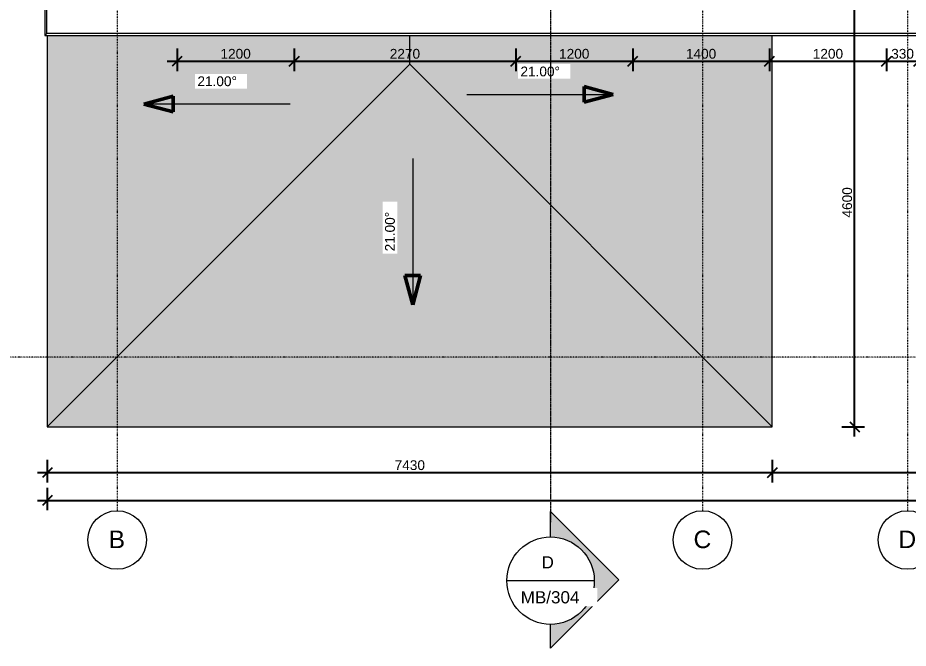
# Model space of a CAD drawing. Header units: millimetres. Extents: x -21051 to 202668, y -15646 to 13691.
# Drawn here: x 119649 to 128774, y -15278 to -8818 of the extents above; entities that cross this region are included whole.
import ezdxf

# ---------------------------------------------------------------- set-up
doc = ezdxf.new("R2010")
doc.units = ezdxf.units.MM
doc.linetypes.add('Dash dot', pattern=[15.875, 6.35, -4.7625, 0, -4.7625])
doc.linetypes.add('TD_Level Line', pattern=[8, 4, -2, 0, -2])
for name, color, linetype, lineweight in [('A-ANNO-DIMS', 211, 'Continuous', 9), ('A-DETL-MBND', 5, 'Continuous', 5), ('G-ANNO-DIMS', 111, 'Continuous', 9), ('G-ANNO-SYMB', 111, 'Continuous', 9), ('Q-CASE', 31, 'Continuous', 5), ('S-GRID', 1, 'Continuous', 9), ('S-GRID-IDEN', 1, 'Continuous', 9)]:
    doc.layers.add(name, color=color, linetype=linetype, lineweight=lineweight)
doc.layers.get('0').off()
doc.styles.add('Arial', font='arial.ttf', dxfattribs={"height": 250})
doc.styles.add('Arial_1', font='arial.ttf', dxfattribs={"height": 125})
doc.styles.add('Arial_2', font='arial.ttf', dxfattribs={"height": 180})
doc.styles.add('Arial_3', font='arial.ttf', dxfattribs={"height": 100})
doc.dimstyles.new('Arial_1_0', dxfattribs={"dimscale": 304.8, "dimtxt": 102.02594, "dimasz": 0.328084, "dimexe": 0.328084, "dimexo": 0.0625, "dimgap": 0.082021, "dimtad": 1, "dimdec": 0, "dimzin": 0, "dimdsep": 46, "dimtxsty": 'Arial_3', "dimblk1": 'OBLIQUE', "dimblk2": 'OBLIQUE', "dimsah": 1, "dimcen": 0.09, "dimdle": 0.328084, "dimazin": 0, "dimtfac": 1, "dimtdec": 4, "dimtix": 1, "dimtmove": 0, "dimatfit": 3, "dimfxl": 0.492126, "dimfxlon": 1, "dimtvp": 1, "dimtolj": 1, "dimtzin": 0, "dimarcsym": 2})

# ---------------------------------------------------------------- blocks, each defined once
blk = doc.blocks.new('PARAPET4 - PARAPET-973503-02_Pent floor')
at = {"layer": 'Q-CASE'}
for p, q in [((-5713.1, 13030.9), (-9924.9, 12892.4)), ((-9905.2, 12873.9), (-5712.5, 13011.7)), ((-9924.9, 12892.4), (-9478.7, -681.4)), ((-9460.2, -661.7), (-9905.2, 12873.9))]:
    blk.add_line(p, q, dxfattribs=at)
blk.add_open_spline([(-9905.2, 12873.9), (-9907.2, 12875.7), (-9910, 12878.4), (-9913.3, 12881.5), (-9915.6, 12883.7), (-9917.4, 12885.3), (-9918.7, 12886.5), (-9920.5, 12888.2), (-9922.4, 12890), (-9923.9, 12891.5), (-9925, 12892.5), (-9925, 12892.5), (-9924.7, 12892.1)], degree=3, knots=[-1, -1, -1, -1, -0.9166667, -0.875, -0.8333333, -0.7916667, -0.7708333, -0.75, -0.6666667, -0.6111111, -0.5555556, -0.4444444, -0.4444444, -0.4444444, -0.4444444], dxfattribs=at)
blk = doc.blocks.new('Grid - _-182767-02_Pent floor')
at = {"layer": 'S-GRID-IDEN'}
blk.add_circle((0, 0), 3, dxfattribs=at)
blk = doc.blocks.new('_Oblique')
at = {"color": 0, "linetype": 'ByBlock', "lineweight": -2}
blk.add_line((-0.5, -0.5), (0.5, 0.5), dxfattribs=at)
blk = doc.blocks.new('*D1433')
at = {"layer": 'A-ANNO-DIMS', "color": 0, "lineweight": -2, "transparency": 16777216}
for p, q in [((121281.6, -9132.1), (121281.6, -9363)), ((122481.6, -9132.1), (122481.6, -9363)), ((121181.6, -9263), (122581.6, -9263))]:
    blk.add_line(p, q, dxfattribs=at)
at = {"layer": 'Defpoints', "color": 0, "transparency": 16777216}
for p in [(121281.6, -9113), (122481.6, -9113), (122481.6, -9263)]:
    blk.add_point(p, dxfattribs=at)
at = {"layer": 'A-ANNO-DIMS', "color": 0, "lineweight": -2, "transparency": 16777216, "xscale": 100, "yscale": 100, "zscale": 100, "rotation": 180}
blk.add_blockref('_Oblique', (121281.6, -9263), dxfattribs=at)
at = {"layer": 'A-ANNO-DIMS', "color": 0, "lineweight": -2, "transparency": 16777216, "xscale": 100, "yscale": 100, "zscale": 100}
blk.add_blockref('_Oblique', (122481.6, -9263), dxfattribs=at)
at = {"layer": 'A-ANNO-DIMS', "color": 0, "transparency": 16777216, "insert": (121881.6, -9187), "char_height": 100, "width": 369.177, "attachment_point": 5, "style": 'Arial_3'}
blk.add_mtext('\\A1;1200', dxfattribs=at)
blk = doc.blocks.new('*D1434')
at = {"layer": 'A-ANNO-DIMS', "color": 0, "lineweight": -2, "transparency": 16777216}
for p, q in [((122481.6, -9132.1), (122481.6, -9363)), ((124751.6, -9132.1), (124751.6, -9363)), ((122381.6, -9263), (124851.6, -9263))]:
    blk.add_line(p, q, dxfattribs=at)
at = {"layer": 'Defpoints', "color": 0, "transparency": 16777216}
for p in [(122481.6, -9113), (124751.6, -9113), (124751.6, -9263)]:
    blk.add_point(p, dxfattribs=at)
at = {"layer": 'A-ANNO-DIMS', "color": 0, "lineweight": -2, "transparency": 16777216, "xscale": 100, "yscale": 100, "zscale": 100, "rotation": 180}
blk.add_blockref('_Oblique', (122481.6, -9263), dxfattribs=at)
at = {"layer": 'A-ANNO-DIMS', "color": 0, "lineweight": -2, "transparency": 16777216, "xscale": 100, "yscale": 100, "zscale": 100}
blk.add_blockref('_Oblique', (124751.6, -9263), dxfattribs=at)
at = {"layer": 'A-ANNO-DIMS', "color": 0, "transparency": 16777216, "insert": (123616.6, -9187), "char_height": 100, "width": 369.177, "attachment_point": 5, "style": 'Arial_3'}
blk.add_mtext('\\A1;2270', dxfattribs=at)
blk = doc.blocks.new('*D1435')
at = {"layer": 'A-ANNO-DIMS', "color": 0, "lineweight": -2, "transparency": 16777216}
for p, q in [((124751.6, -9132.1), (124751.6, -9363)), ((125951.6, -9132.1), (125951.6, -9363)), ((124651.6, -9263), (126051.6, -9263))]:
    blk.add_line(p, q, dxfattribs=at)
at = {"layer": 'Defpoints', "color": 0, "transparency": 16777216}
for p in [(124751.6, -9113), (125951.6, -9113), (125951.6, -9263)]:
    blk.add_point(p, dxfattribs=at)
at = {"layer": 'A-ANNO-DIMS', "color": 0, "lineweight": -2, "transparency": 16777216, "xscale": 100, "yscale": 100, "zscale": 100, "rotation": 180}
blk.add_blockref('_Oblique', (124751.6, -9263), dxfattribs=at)
at = {"layer": 'A-ANNO-DIMS', "color": 0, "lineweight": -2, "transparency": 16777216, "xscale": 100, "yscale": 100, "zscale": 100}
blk.add_blockref('_Oblique', (125951.6, -9263), dxfattribs=at)
at = {"layer": 'A-ANNO-DIMS', "color": 0, "transparency": 16777216, "insert": (125351.6, -9187), "char_height": 100, "width": 369.177, "attachment_point": 5, "style": 'Arial_3'}
blk.add_mtext('\\A1;1200', dxfattribs=at)
blk = doc.blocks.new('*D1436')
at = {"layer": 'A-ANNO-DIMS', "color": 0, "lineweight": -2, "transparency": 16777216}
for p, q in [((125951.6, -9132.1), (125951.6, -9363)), ((127351.6, -9132.1), (127351.6, -9363)), ((125851.6, -9263), (127451.6, -9263))]:
    blk.add_line(p, q, dxfattribs=at)
at = {"layer": 'Defpoints', "color": 0, "transparency": 16777216}
for p in [(125951.6, -9113), (127351.6, -9113), (127351.6, -9263)]:
    blk.add_point(p, dxfattribs=at)
at = {"layer": 'A-ANNO-DIMS', "color": 0, "lineweight": -2, "transparency": 16777216, "xscale": 100, "yscale": 100, "zscale": 100, "rotation": 180}
blk.add_blockref('_Oblique', (125951.6, -9263), dxfattribs=at)
at = {"layer": 'A-ANNO-DIMS', "color": 0, "lineweight": -2, "transparency": 16777216, "xscale": 100, "yscale": 100, "zscale": 100}
blk.add_blockref('_Oblique', (127351.6, -9263), dxfattribs=at)
at = {"layer": 'A-ANNO-DIMS', "color": 0, "transparency": 16777216, "insert": (126651.6, -9187), "char_height": 100, "width": 369.177, "attachment_point": 5, "style": 'Arial_3'}
blk.add_mtext('\\A1;1400', dxfattribs=at)
blk = doc.blocks.new('*D1437')
at = {"layer": 'A-ANNO-DIMS', "color": 0, "lineweight": -2, "transparency": 16777216}
for p, q in [((127351.6, -9132.1), (127351.6, -9363)), ((128551.6, -9132.1), (128551.6, -9363)), ((127251.6, -9263), (128651.6, -9263))]:
    blk.add_line(p, q, dxfattribs=at)
at = {"layer": 'Defpoints', "color": 0, "transparency": 16777216}
for p in [(127351.6, -9113), (128551.6, -9113), (128551.6, -9263)]:
    blk.add_point(p, dxfattribs=at)
at = {"layer": 'A-ANNO-DIMS', "color": 0, "lineweight": -2, "transparency": 16777216, "xscale": 100, "yscale": 100, "zscale": 100, "rotation": 180}
blk.add_blockref('_Oblique', (127351.6, -9263), dxfattribs=at)
at = {"layer": 'A-ANNO-DIMS', "color": 0, "lineweight": -2, "transparency": 16777216, "xscale": 100, "yscale": 100, "zscale": 100}
blk.add_blockref('_Oblique', (128551.6, -9263), dxfattribs=at)
at = {"layer": 'A-ANNO-DIMS', "color": 0, "transparency": 16777216, "insert": (127951.6, -9187), "char_height": 100, "width": 369.177, "attachment_point": 5, "style": 'Arial_3'}
blk.add_mtext('\\A1;1200', dxfattribs=at)
blk = doc.blocks.new('*D1438')
at = {"layer": 'A-ANNO-DIMS', "color": 0, "lineweight": -2, "transparency": 16777216}
for p, q in [((128551.6, -9132.1), (128551.6, -9363)), ((128881.6, -9132.1), (128881.6, -9363)), ((128451.6, -9263), (128981.6, -9263))]:
    blk.add_line(p, q, dxfattribs=at)
at = {"layer": 'Defpoints', "color": 0, "transparency": 16777216}
for p in [(128551.6, -9113), (128881.6, -9113), (128881.6, -9263)]:
    blk.add_point(p, dxfattribs=at)
at = {"layer": 'A-ANNO-DIMS', "color": 0, "lineweight": -2, "transparency": 16777216, "xscale": 100, "yscale": 100, "zscale": 100, "rotation": 180}
blk.add_blockref('_Oblique', (128551.6, -9263), dxfattribs=at)
at = {"layer": 'A-ANNO-DIMS', "color": 0, "lineweight": -2, "transparency": 16777216, "xscale": 100, "yscale": 100, "zscale": 100}
blk.add_blockref('_Oblique', (128881.6, -9263), dxfattribs=at)
at = {"layer": 'A-ANNO-DIMS', "color": 0, "transparency": 16777216, "insert": (128716.6, -9186.9), "char_height": 100, "width": 276.883, "attachment_point": 5, "style": 'Arial_3'}
blk.add_mtext('\\A1;330', dxfattribs=at)
blk = doc.blocks.new('*D1481')
at = {"layer": 'A-ANNO-DIMS', "color": 0, "lineweight": -2, "transparency": 16777216}
for p, q in [((128225.4, -13109.2), (128225.4, -8309.2)), ((128094.4, -8409.2), (128325.4, -8409.2)), ((128094.4, -13009.2), (128325.4, -13009.2))]:
    blk.add_line(p, q, dxfattribs=at)
at = {"layer": 'Defpoints', "color": 0, "transparency": 16777216}
for p in [(128075.4, -8409.2), (128225.4, -8409.2), (128075.4, -13009.2)]:
    blk.add_point(p, dxfattribs=at)
at = {"layer": 'A-ANNO-DIMS', "color": 0, "lineweight": -2, "transparency": 16777216, "xscale": 100, "yscale": 100, "zscale": 100}
for p, rotation in [((128225.4, -8409.2), 90), ((128225.4, -13009.2), 270)]:
    blk.add_blockref('_Oblique', p, dxfattribs=dict(at, rotation=rotation))
at = {"layer": 'A-ANNO-DIMS', "color": 0, "transparency": 16777216, "insert": (128149.3, -10709.2), "char_height": 100, "width": 369.177, "attachment_point": 5, "rotation": 90, "style": 'Arial_3'}
blk.add_mtext('\\A1;4600', dxfattribs=at)
blk = doc.blocks.new('*D1408')
at = {"layer": 'A-ANNO-DIMS', "color": 0, "lineweight": -2, "transparency": 16777216}
for p, q in [((119951.6, -13348.1), (119951.6, -13579)), ((127381.6, -13348.1), (127381.6, -13579)), ((119851.6, -13479), (127481.6, -13479))]:
    blk.add_line(p, q, dxfattribs=at)
at = {"layer": 'Defpoints', "color": 0, "transparency": 16777216}
for p in [(119951.6, -13329), (127381.6, -13329), (127381.6, -13479)]:
    blk.add_point(p, dxfattribs=at)
at = {"layer": 'A-ANNO-DIMS', "color": 0, "lineweight": -2, "transparency": 16777216, "xscale": 100, "yscale": 100, "zscale": 100, "rotation": 180}
blk.add_blockref('_Oblique', (119951.6, -13479), dxfattribs=at)
at = {"layer": 'A-ANNO-DIMS', "color": 0, "lineweight": -2, "transparency": 16777216, "xscale": 100, "yscale": 100, "zscale": 100}
blk.add_blockref('_Oblique', (127381.6, -13479), dxfattribs=at)
at = {"layer": 'A-ANNO-DIMS', "color": 0, "transparency": 16777216, "insert": (123666.6, -13402.9), "char_height": 100, "width": 369.177, "attachment_point": 5, "style": 'Arial_3'}
blk.add_mtext('\\A1;7430', dxfattribs=at)
blk = doc.blocks.new('*D1409')
at = {"layer": 'A-ANNO-DIMS', "color": 0, "lineweight": -2, "transparency": 16777216}
for p, q in [((127381.6, -13348.1), (127381.6, -13579)), ((135881.6, -13348.1), (135881.6, -13579)), ((127281.6, -13479), (135981.6, -13479))]:
    blk.add_line(p, q, dxfattribs=at)
at = {"layer": 'Defpoints', "color": 0, "transparency": 16777216}
for p in [(127381.6, -13329), (135881.6, -13329), (135881.6, -13479)]:
    blk.add_point(p, dxfattribs=at)
at = {"layer": 'A-ANNO-DIMS', "color": 0, "lineweight": -2, "transparency": 16777216, "xscale": 100, "yscale": 100, "zscale": 100, "rotation": 180}
blk.add_blockref('_Oblique', (127381.6, -13479), dxfattribs=at)
at = {"layer": 'A-ANNO-DIMS', "color": 0, "lineweight": -2, "transparency": 16777216, "xscale": 100, "yscale": 100, "zscale": 100}
blk.add_blockref('_Oblique', (135881.6, -13479), dxfattribs=at)
at = {"layer": 'A-ANNO-DIMS', "color": 0, "transparency": 16777216, "insert": (131631.6, -13403), "char_height": 100, "width": 369.177, "attachment_point": 5, "style": 'Arial_3'}
blk.add_mtext('\\A1;8500', dxfattribs=at)
blk = doc.blocks.new('*D1411')
at = {"layer": 'A-ANNO-DIMS', "color": 0, "lineweight": -2, "transparency": 16777216}
for p, q in [((119951.6, -13633.8), (119951.6, -13864.8)), ((142481.6, -13633.8), (142481.6, -13864.8)), ((119851.6, -13764.8), (142581.6, -13764.8))]:
    blk.add_line(p, q, dxfattribs=at)
at = {"layer": 'Defpoints', "color": 0, "transparency": 16777216}
for p in [(119951.6, -13614.8), (142481.6, -13614.8), (142481.6, -13764.8)]:
    blk.add_point(p, dxfattribs=at)
at = {"layer": 'A-ANNO-DIMS', "color": 0, "lineweight": -2, "transparency": 16777216, "xscale": 100, "yscale": 100, "zscale": 100, "rotation": 180}
blk.add_blockref('_Oblique', (119951.6, -13764.8), dxfattribs=at)
at = {"layer": 'A-ANNO-DIMS', "color": 0, "lineweight": -2, "transparency": 16777216, "xscale": 100, "yscale": 100, "zscale": 100}
blk.add_blockref('_Oblique', (142481.6, -13764.8), dxfattribs=at)
at = {"layer": 'A-ANNO-DIMS', "color": 0, "transparency": 16777216, "insert": (131216.6, -13688.7), "char_height": 100, "width": 461.471, "attachment_point": 5, "style": 'Arial_3'}
blk.add_mtext('\\A1;22530', dxfattribs=at)
blk = doc.blocks.new('Section - _-1243848-02_Pent floor')
at = {"layer": 'G-ANNO-SYMB'}
h = blk.add_hatch(color=256, dxfattribs=at)
edge = h.paths.add_edge_path()
edge.add_line((-12.925, 0), (-5.927, 6.998))
edge.add_line((-5.927, 6.998), (1.071, 0))
edge.add_line((1.071, 0), (-1.52, 0))
edge.add_arc((-6, 0), 4.48, 0, 180)
edge.add_line((-10.48, 0), (-12.925, 0))
for p, q in [((-5.927, 6.998), (-12.925, 0)), ((1.071, 0), (-5.927, 6.998)), ((-12.925, 0), (-10.48, 0)), ((-1.52, 0), (1.071, 0))]:
    blk.add_line(p, q, dxfattribs=at)
for start, end in [(360, 180), (0, 180), (180, 360)]:
    blk.add_arc((-6, 0), 4.48, start, end, dxfattribs=at)

msp = doc.modelspace()

# ---------------------------------------------------------------- hatches: boundary and pattern name
at = {"layer": 'A-DETL-MBND'}
h = msp.add_hatch(dxfattribs=at)
h.set_pattern_fill('FP_7', color=256, style=0, pattern_type=2)
h.set_pattern_definition([(185.321, (131928.9564, 380.504), (1422.7774649, 126.991261), [109.552, -2629.24]), (90, (131819.88, 370.34), (-118.565, 127), [10.16, -116.84]), (270, (131810.39, 497.34), (118.565, -127), [35.56, -91.44]), (0, (131810.39, 461.78), (118.565, 127), [11.856, -106.708]), (180, (131822.25, 380.5), (-118.565, -127), [11.856, -106.708]), (270, (131810.39, 380.5), (118.565, -127), [10.16, -116.84]), (270, (131819.88, 497.34), (118.565, -127), [25.4, -101.6]), (354.679, (131819.8764, 471.944), (1422.7774649, -126.991261), [109.552, -2629.24]), (320.782, (131825.8054, 471.944), (-2015.6072356, 1650.990985), [32.138, -3181.648]), (287.286, (131850.703, 451.624), (118.566, -253.99939), [31.922, -367.1]), (252.714, (131860.19, 421.144), (118.566, 253.99939), [31.922, -367.1]), (219.218, (131850.7034, 390.664), (-2015.6072356, -1650.990985), [32.138, -3181.648]), (288.981, (131842.4044, 445.274), (-474.2663295, 1396.9973541), [25.517, -2526.225]), (251.019, (131850.7034, 421.144), (-474.2663295, -1396.9973541), [25.517, -2526.225]), (219.321, (131842.4044, 397.014), (-1541.3477461, -1269.9923843), [26.055, -2579.41]), (320.679, (131822.2484, 461.784), (-1541.3477461, 1269.9923843), [26.055, -2579.41])])
h.paths.add_polyline_path([(119951.6, -13009.2), (123666.6, -9294.2), (123666.6, -8998.3), (119951.6, -8998.3), (119951.6, -10391.2)])
h = msp.add_hatch(dxfattribs=at)
h.set_pattern_fill('FP_8', color=256, style=0, pattern_type=2)
h.set_pattern_definition([(5.321, (131913.4774, 614.184), (-1422.7774649, -126.991261), [109.552, -2629.24]), (270, (132022.56, 624.34), (118.565, -127), [10.16, -116.84]), (90, (132032.04, 497.34), (-118.565, 127), [35.56, -91.44]), (180, (132032.04, 532.9), (-118.565, -127), [11.856, -106.708]), (0, (132020.19, 614.18), (118.565, 127), [11.856, -106.708]), (90, (132032.04, 614.18), (-118.565, 127), [10.16, -116.84]), (90, (132022.56, 497.34), (-118.565, 127), [25.4, -101.6]), (174.679, (132022.5574, 522.744), (-1422.7774649, 126.991261), [109.552, -2629.24]), (140.782, (132016.6284, 522.744), (2015.6072356, -1650.990985), [32.138, -3181.648]), (107.286, (131991.73, 543.064), (-118.566, 253.99939), [31.922, -367.1]), (72.714, (131982.245, 573.544), (-118.566, -253.99939), [31.922, -367.1]), (39.218, (131991.7304, 604.024), (2015.6072356, 1650.990985), [32.138, -3181.648]), (108.981, (132000.0294, 549.414), (474.2663295, -1396.9973541), [25.517, -2526.225]), (71.019, (131991.7304, 573.544), (474.2663295, 1396.9973541), [25.517, -2526.225]), (39.321, (132000.0294, 597.674), (1541.3477461, 1269.9923843), [26.055, -2579.41]), (140.679, (132020.1854, 532.904), (1541.3477461, -1269.9923843), [26.055, -2579.41])])
h.paths.add_polyline_path([(127381.6, -13009.2), (127381.6, -8998.3), (123666.6, -8998.3), (123666.6, -9294.2), (125726.6, -11354.3)])
h = msp.add_hatch(dxfattribs=at)
h.set_pattern_fill('FP_9', color=256, style=0, pattern_type=2)
h.set_pattern_definition([(275.321, (133254.3914, -752.419), (-126.991261, 1422.7774649), [109.552, -2629.24]), (180, (133264.55, -861.5), (-127, -118.565), [10.16, -116.84]), (0, (133137.55, -870.98), (127, 118.565), [35.56, -91.44]), (90, (133173.11, -870.98), (-127, 118.565), [11.856, -106.708]), (270, (133254.39, -859.13), (127, -118.565), [11.856, -106.708]), (0, (133254.39, -870.98), (127, 118.565), [10.16, -116.84]), (0, (133137.55, -861.5), (127, 118.565), [25.4, -101.6]), (84.679, (133162.9514, -861.499), (126.991261, 1422.7774649), [109.552, -2629.24]), (50.782, (133162.9514, -855.571), (-1650.990985, -2015.6072356), [32.138, -3181.648]), (17.286, (133183.27, -830.67), (253.99939, 118.566), [31.922, -367.1]), (342.714, (133213.75, -821.187), (-253.99939, 118.566), [31.922, -367.1]), (309.218, (133244.2314, -830.672), (1650.990985, -2015.6072356), [32.138, -3181.648]), (18.981, (133189.6214, -838.972), (-1396.9973541, -474.2663295), [25.517, -2526.225]), (341.019, (133213.7514, -830.672), (1396.9973541, -474.2663295), [25.517, -2526.225]), (309.321, (133237.8814, -838.972), (1269.9923843, -1541.3477461), [26.055, -2579.41]), (50.679, (133173.1114, -859.128), (-1269.9923843, -1541.3477461), [26.055, -2579.41])])
h.paths.add_polyline_path([(127381.6, -13009.2), (123666.6, -9294.2), (119951.6, -13009.2), (125726.6, -13009.2)])
at = {"layer": 'G-ANNO-DIMS', "lineweight": 50}
for points in [[(125752.2, -9602.2), (125452.2, -9521.8), (125452.2, -9682.6)], [(120941.9, -9702.2), (121241.9, -9782.6), (121241.9, -9621.8)], [(123697.4, -11759.3), (123777.8, -11459.3), (123617, -11459.3)]]:
    msp.add_hatch(color=256, dxfattribs=at).paths.add_polyline_path(points)

# ---------------------------------------------------------------- linework, layer by layer
at = {"layer": 'A-DETL-MBND'}
for p, q in [((119951.6, -8998.3), (119951.6, -13009.2)), ((123666.6, -9294.2), (123666.6, -8998.3)), ((127381.6, -13009.2), (127381.6, -8998.3)), ((119951.6, -13009.2), (123666.6, -9294.2)), ((123666.6, -9294.2), (127381.6, -13009.2)), ((119951.6, -13009.2), (127381.6, -13009.2))]:
    msp.add_line(p, q, dxfattribs=at)
at = {"layer": 'G-ANNO-DIMS', "lineweight": 50}
for p, q in [((125752.2, -9602.2), (125452.2, -9521.8)), ((125452.2, -9521.8), (125452.2, -9682.6)), ((121241.9, -9621.8), (120941.9, -9702.2)), ((121241.9, -9782.6), (121241.9, -9621.8)), ((125452.2, -9682.6), (125752.2, -9602.2)), ((120941.9, -9702.2), (121241.9, -9782.6)), ((123777.8, -11459.3), (123617, -11459.3)), ((123617, -11459.3), (123697.4, -11759.3)), ((123697.4, -11759.3), (123777.8, -11459.3))]:
    msp.add_line(p, q, dxfattribs=at)
at = {"layer": 'G-ANNO-DIMS'}
for p, q in [((124252.2, -9602.2), (125752.2, -9602.2)), ((122441.9, -9702.2), (120941.9, -9702.2)), ((123697.4, -10259.3), (123697.4, -11759.3))]:
    msp.add_line(p, q, dxfattribs=at)
at = {"layer": 'G-ANNO-SYMB'}
msp.add_line((124660.6, -14585.5), (125556.6, -14585.5), dxfattribs=at)
at = {"layer": 'S-GRID', "linetype": 'Dash dot', "lineweight": 18}
for p, q in [((120666.6, 8999.9), (120666.6, -11369.2)), ((126666.6, 8999.9), (126666.6, -11369.2)), ((128766.6, 8999.9), (128766.6, -11369.2)), ((120666.6, -11369.2), (120666.6, -13869.2)), ((126666.6, -11369.2), (126666.6, -13869.2)), ((128766.6, -11369.2), (128766.6, -13869.2)), ((141737.6, -12294.2), (116963.2, -12294.2))]:
    msp.add_line(p, q, dxfattribs=at)

# ---------------------------------------------------------------- block references
at = {"layer": 'G-ANNO-SYMB', "extrusion": (0, 0, -1), "xscale": 99.99999999999994, "yscale": 99.99999999999994, "zscale": 99.99999999999994, "rotation": 90.00000000000064}
msp.add_blockref('Section - _-1243848-02_Pent floor', (-125108.6, -13985.5), dxfattribs=at)
at = {"layer": 'Q-CASE', "rotation": 88.11700695989701}
msp.add_blockref('PARAPET4 - PARAPET-973503-02_Pent floor', (133137.6, 497.3), dxfattribs=at)
at = {"layer": 'S-GRID-IDEN', "xscale": 99.99999999999994, "yscale": 99.99999999999994, "zscale": 99.99999999999994, "rotation": 180}
for p in [(120666.6, -14169.2), (126666.6, -14169.2), (128766.6, -14169.2)]:
    msp.add_blockref('Grid - _-182767-02_Pent floor', p, dxfattribs=at)

# ---------------------------------------------------------------- dimensions: what is measured, and where the dimension line sits
at = {"layer": 'A-ANNO-DIMS'}
dim = msp.add_linear_dim(base=(128225.4, -8409.2), p1=(128075.4, -13009.2), p2=(128075.4, -8409.2), angle=90, dimstyle='Arial_1_0', override={"dimpost": '<>', "dimfxl": 4600}, dxfattribs=at)
dim.commit()
dim.dimension.update_dxf_attribs({"geometry": '*D1481', "text_midpoint": (128149.3, -10709.2)})
for base, p1, p2, override, picture, middle in [((122481.6, -9263), (121281.6, -9113), (122481.6, -9113), {"dimpost": '<>', "dimfxl": 1200}, '*D1433', (121881.6, -9187)), ((124751.6, -9263), (122481.6, -9113), (124751.6, -9113), {"dimpost": '<>', "dimfxl": 2270}, '*D1434', (123616.6, -9187)), ((125951.6, -9263), (124751.6, -9113), (125951.6, -9113), {"dimpost": '<>', "dimfxl": 1200}, '*D1435', (125351.6, -9187)), ((127351.6, -9263), (125951.6, -9113), (127351.6, -9113), {"dimpost": '<>', "dimfxl": 1400}, '*D1436', (126651.6, -9187)), ((128551.6, -9263), (127351.6, -9113), (128551.6, -9113), {"dimpost": '<>', "dimfxl": 1200}, '*D1437', (127951.6, -9187)), ((128881.6, -9263), (128551.6, -9113), (128881.6, -9113), {"dimpost": '<>', "dimfxl": 330}, '*D1438', (128716.6, -9186.9)), ((127381.6, -13479), (119951.6, -13329), (127381.6, -13329), {"dimpost": '<>', "dimfxl": 7430}, '*D1408', (123666.6, -13402.9)), ((135881.6, -13479), (127381.6, -13329), (135881.6, -13329), {"dimpost": '<>', "dimfxl": 8500}, '*D1409', (131631.6, -13403)), ((142481.6, -13764.8), (119951.6, -13614.8), (142481.6, -13614.8), {"dimpost": '<>', "dimfxl": 22530}, '*D1411', (131216.6, -13688.7))]:
    dim = msp.add_linear_dim(base=base, p1=p1, p2=p2, dimstyle='Arial_1_0', override=override, dxfattribs=at)
    dim.commit()
    dim.dimension.update_dxf_attribs({"geometry": picture, "text_midpoint": middle})

# ---------------------------------------------------------------- next in the draw order: texts
at = {"layer": 'G-ANNO-DIMS', "char_height": 100, "width": 484.823, "attachment_point": 1, "line_spacing_factor": 0.941778, "style": 'Arial_2', "bg_fill": 3, "box_fill_scale": 1.25, "bg_fill_color": 256, "bg_fill_true_color": 13158600, "bg_fill_transparency": 0}
for insert in [(124800.2, -9317.6), (121489.9, -9417.7)]:
    msp.add_mtext('21.00°', dxfattribs=dict(at, insert=insert))
at = {"layer": 'G-ANNO-DIMS', "insert": (123412.9, -11211.3), "char_height": 100, "width": 484.823, "attachment_point": 1, "rotation": 90, "line_spacing_factor": 0.941778, "style": 'Arial_2', "bg_fill": 3, "box_fill_scale": 1.25, "bg_fill_color": 256, "bg_fill_true_color": 13158600, "bg_fill_transparency": 0}
msp.add_mtext('21.00°', dxfattribs=at)
at = {"layer": 'G-ANNO-SYMB', "char_height": 125, "attachment_point": 1, "style": 'Arial', "bg_fill": 3, "box_fill_scale": 1.25, "bg_fill_color": 256, "bg_fill_true_color": 13158600, "bg_fill_transparency": 0}
for s, insert, width in [('D', (125017, -14335.3), 160.337), ('MB/304', (124803.2, -14693.6), 753.586)]:
    msp.add_mtext(s, dxfattribs=dict(at, insert=insert, width=width))
at = {"layer": 'S-GRID-IDEN', "char_height": 180, "attachment_point": 1, "style": 'Arial_1', "bg_fill": 3, "box_fill_scale": 1.25, "bg_fill_color": 256, "bg_fill_true_color": 13158600, "bg_fill_transparency": 0}
for s, insert, width in [('B', (120580.7, -14072.5), 200.422), ('C', (126574.2, -14072.5), 216.456), ('D', (128674.2, -14072.5), 216.456)]:
    msp.add_mtext(s, dxfattribs=dict(at, insert=insert, width=width))

# ---------------------------------------------------------------- next in the draw order: linework, layer by layer
at = {"layer": 'G-ANNO-SYMB', "linetype": 'TD_Level Line', "lineweight": 18}
msp.add_line((125108.6, 12010), (125108.6, -13985.5), dxfattribs=at)

doc.saveas('drawing.dxf')
